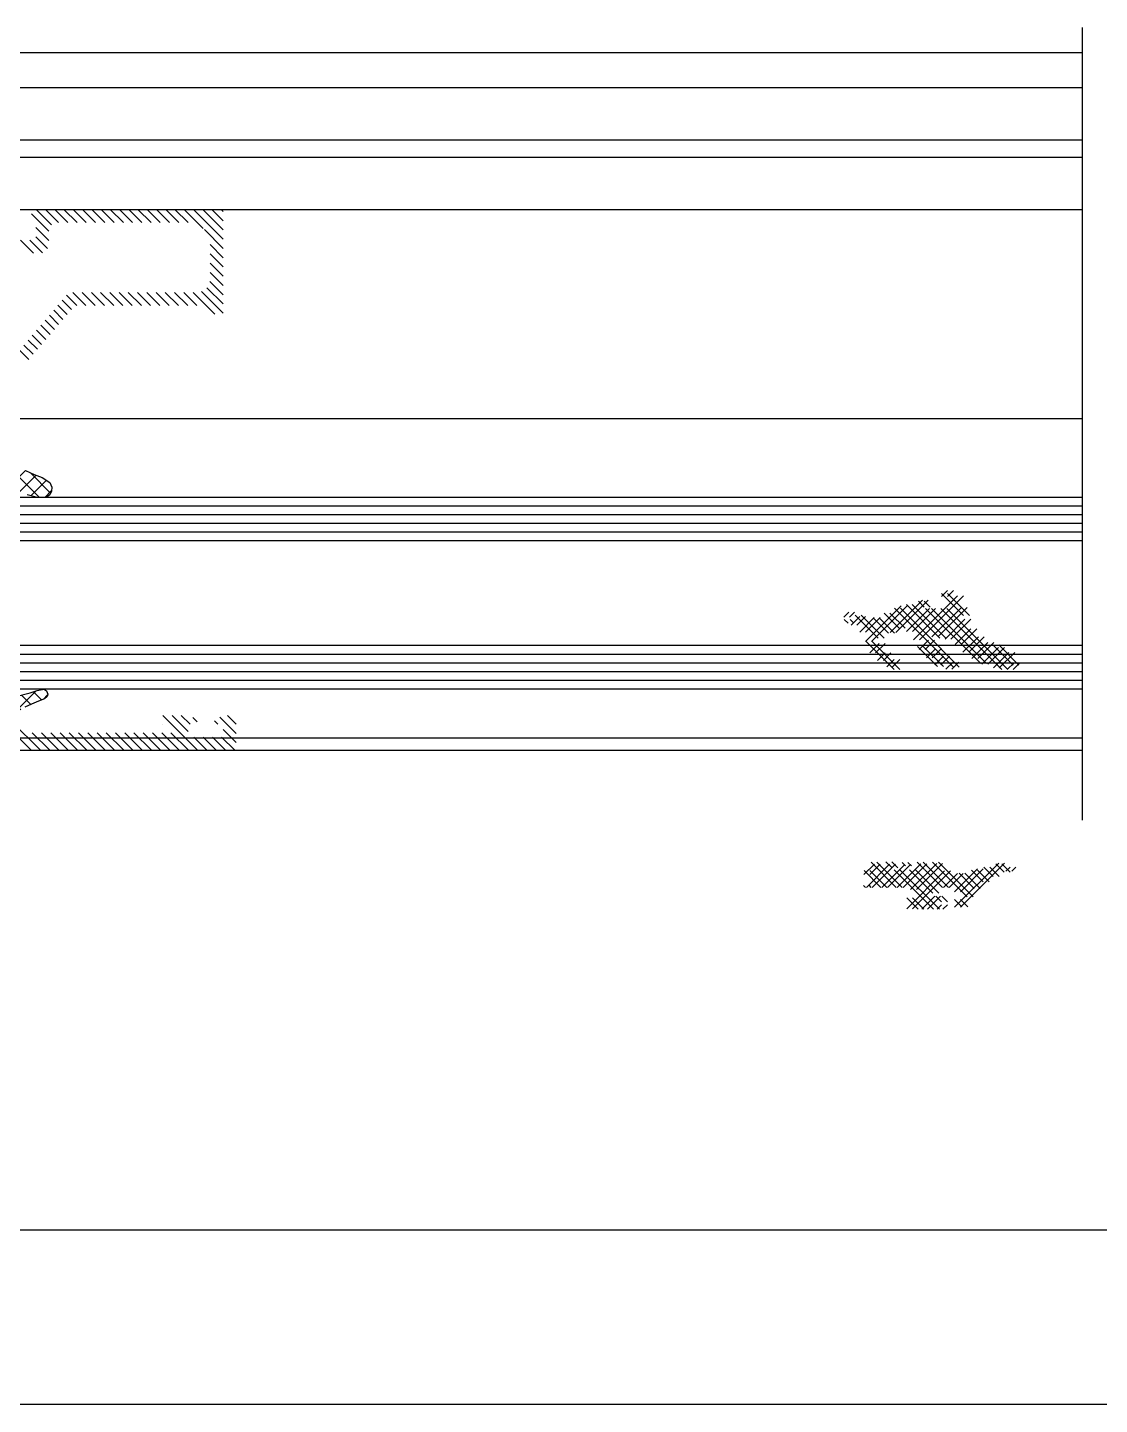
# Model space of a CAD drawing. Extents: x -0.04 to 2.29, y -0.5 to 2.03.
# Drawn here: x 1.0671 to 1.19, y 0.609 to 0.7669 of the extents above; entities that cross this region are included whole.
import ezdxf

# ---------------------------------------------------------------- set-up
doc = ezdxf.new("R2010")
doc.units = 0
doc.header["$LTSCALE"] = 0.1
doc.linetypes.add('AUSGEZOGEN', pattern=[0])
doc.linetypes.add('USM-STRPUKLEIN', pattern=[0])
doc.layers.get('0').update_dxf_attribs({"linetype": 'AUSGEZOGEN'})
for name, color, linetype in [('AUSSEN25', 3, 'AUSGEZOGEN'), ('AUSSEN35', 2, 'AUSGEZOGEN'), ('AUSSEN50', 1, 'AUSGEZOGEN'), ('SCHRAFF', 4, 'AUSGEZOGEN'), ('USM-SPKLEIN25', 3, 'USM-STRPUKLEIN')]:
    doc.layers.add(name, color=color, linetype=linetype)

# ---------------------------------------------------------------- blocks, each defined once
blk = doc.blocks.new('*X')
at = {"color": 0}
for p, q in [((1.3005, 0.74259), (1.30391, 0.746)), ((1.3005, 0.74365), (1.30285, 0.746)), ((1.3005, 0.74471), (1.30179, 0.746)), ((1.3005, 0.74577), (1.30073, 0.746)), ((1.30281, 0.74384), (1.30497, 0.746)), ((1.30453, 0.7445), (1.30603, 0.746)), ((1.30559, 0.7445), (1.30709, 0.746)), ((1.30665, 0.7445), (1.30815, 0.746)), ((1.30771, 0.7445), (1.30921, 0.746)), ((1.30877, 0.7445), (1.31027, 0.746)), ((1.30983, 0.7445), (1.31133, 0.746)), ((1.31089, 0.7445), (1.31239, 0.746)), ((1.31195, 0.7445), (1.31345, 0.746)), ((1.31301, 0.7445), (1.31451, 0.746)), ((1.31407, 0.7445), (1.31557, 0.746)), ((1.31514, 0.7445), (1.31664, 0.746)), ((1.3162, 0.7445), (1.3177, 0.746)), ((1.31726, 0.7445), (1.31876, 0.746)), ((1.31832, 0.7445), (1.31982, 0.746)), ((1.31938, 0.7445), (1.32088, 0.746)), ((1.32018, 0.74424), (1.32194, 0.746)), ((1.3205, 0.7435), (1.3225, 0.7455)), ((1.3005, 0.74153), (1.30266, 0.74369)), ((1.3205, 0.74244), (1.322, 0.74394)), ((1.3005, 0.74047), (1.302, 0.74197)), ((1.32063, 0.74151), (1.322, 0.74288)), ((1.32122, 0.74104), (1.32268, 0.7425)), ((1.32224, 0.741), (1.32374, 0.7425)), ((1.3005, 0.73941), (1.302, 0.74091)), ((1.3005, 0.73835), (1.302, 0.73985)), ((1.3005, 0.73729), (1.302, 0.73879)), ((1.3005, 0.73623), (1.30202, 0.73775)), ((1.3005, 0.73517), (1.30236, 0.73703)), ((1.3005, 0.73411), (1.30298, 0.73659)), ((1.30145, 0.734), (1.30395, 0.7365)), ((1.30351, 0.735), (1.30501, 0.7365)), ((1.30457, 0.735), (1.30607, 0.7365)), ((1.30564, 0.735), (1.30714, 0.7365)), ((1.3067, 0.735), (1.3082, 0.7365)), ((1.30776, 0.735), (1.30926, 0.7365)), ((1.30882, 0.735), (1.31032, 0.7365)), ((1.30988, 0.735), (1.31138, 0.7365)), ((1.31094, 0.735), (1.31244, 0.7365)), ((1.312, 0.735), (1.3135, 0.7365)), ((1.31306, 0.735), (1.31456, 0.7365)), ((1.31412, 0.735), (1.31562, 0.7365)), ((1.31518, 0.735), (1.31668, 0.7365)), ((1.31624, 0.735), (1.31774, 0.7365)), ((1.3173, 0.735), (1.31847, 0.73617)), ((1.3179, 0.73454), (1.31896, 0.7356)), ((1.31839, 0.73396), (1.31945, 0.73503)), ((1.31888, 0.73339), (1.31994, 0.73446)), ((1.31937, 0.73282), (1.32043, 0.73389)), ((1.31986, 0.73225), (1.32092, 0.73331)), ((1.32035, 0.73168), (1.32141, 0.73274)), ((1.32084, 0.73111), (1.3219, 0.73217)), ((1.32133, 0.73054), (1.32239, 0.7316)), ((1.32181, 0.72997), (1.32288, 0.73103)), ((1.3223, 0.7294), (1.32337, 0.73046)), ((1.32279, 0.72882), (1.32386, 0.72989)), ((0.67098, 0.6975), (0.6747, 0.70122)), ((0.67368, 0.69666), (0.67873, 0.70171)), ((0.6749, 0.70042), (0.67423, 0.70109)), ((0.67689, 0.70164), (0.67758, 0.70233)), ((0.67942, 0.69944), (0.67689, 0.70197)), ((0.66567, 0.69926), (0.66625, 0.69984)), ((0.66652, 0.69834), (0.66751, 0.69933)), ((0.66962, 0.69687), (0.66699, 0.69949)), ((0.66818, 0.69646), (0.67227, 0.70055)), ((0.67203, 0.69799), (0.67029, 0.69972)), ((0.6762, 0.69558), (0.6715, 0.70029)), ((0.67671, 0.69684), (0.67285, 0.70071)), ((0.67287, 0.69762), (0.67552, 0.70027)), ((0.68138, 0.69394), (0.67506, 0.70027)), ((0.67579, 0.69701), (0.67917, 0.70038)), ((0.68382, 0.69327), (0.67682, 0.70027)), ((0.66616, 0.69856), (0.66572, 0.699)), ((0.6675, 0.69755), (0.66916, 0.69922)), ((0.67082, 0.69743), (0.66906, 0.69919)), ((0.67729, 0.69674), (0.67957, 0.69902)), ((0.67845, 0.69613), (0.68026, 0.69794)), ((0.67145, 0.69327), (0.66817, 0.69655)), ((0.66865, 0.69516), (0.66975, 0.69626)), ((0.67433, 0.69555), (0.67541, 0.69662)), ((0.67934, 0.69525), (0.68111, 0.69702)), ((0.68038, 0.69452), (0.6822, 0.69634)), ((0.66955, 0.69429), (0.67042, 0.69517)), ((0.67643, 0.69359), (0.67412, 0.6959)), ((0.67516, 0.6946), (0.67618, 0.69562)), ((0.67612, 0.6938), (0.67712, 0.6948)), ((0.67824, 0.69354), (0.67622, 0.69556)), ((0.68152, 0.69389), (0.68343, 0.6958)), ((0.6851, 0.69376), (0.68278, 0.69608)), ((0.68284, 0.69345), (0.68462, 0.69522)), ((0.6706, 0.69358), (0.67144, 0.69442)), ((0.67738, 0.69329), (0.67821, 0.69412)), ((0.68443, 0.69327), (0.6852, 0.69404)), ((1.299, 0.687), (1.3, 0.688)), ((1.299, 0.68594), (1.30087, 0.68781)), ((1.30112, 0.687), (1.3015, 0.68738)), ((1.30343, 0.684), (1.30743, 0.688)), ((1.3035, 0.68726), (1.30399, 0.68774)), ((1.3043, 0.687), (1.3053, 0.688)), ((1.3045, 0.68614), (1.30636, 0.688)), ((1.30749, 0.687), (1.3075, 0.68701)), ((1.32146, 0.684), (1.32477, 0.68731)), ((1.32252, 0.684), (1.32552, 0.687)), ((1.299, 0.68488), (1.3005, 0.68638)), ((1.29918, 0.684), (1.30068, 0.6855)), ((1.30024, 0.684), (1.30174, 0.6855)), ((1.3013, 0.684), (1.3028, 0.6855)), ((1.30236, 0.684), (1.30386, 0.6855)), ((1.30449, 0.684), (1.3065, 0.68601)), ((1.30555, 0.684), (1.30755, 0.686)), ((1.30661, 0.684), (1.30861, 0.686)), ((1.30767, 0.684), (1.30967, 0.686)), ((1.30873, 0.684), (1.31073, 0.686)), ((1.30979, 0.684), (1.31179, 0.686)), ((1.31085, 0.684), (1.31285, 0.686)), ((1.31191, 0.684), (1.31391, 0.686)), ((1.31297, 0.684), (1.31497, 0.686)), ((1.31403, 0.684), (1.31603, 0.686)), ((1.31509, 0.684), (1.31709, 0.686)), ((1.31615, 0.684), (1.31815, 0.686)), ((1.31721, 0.684), (1.31921, 0.686)), ((1.31827, 0.684), (1.32027, 0.686)), ((1.31934, 0.684), (1.32134, 0.686)), ((1.3204, 0.684), (1.3224, 0.686)), ((0.66798, 0.66975), (0.66918, 0.67095)), ((0.66827, 0.66827), (0.67093, 0.67093)), ((0.6717, 0.66827), (0.6688, 0.67117)), ((0.67121, 0.67053), (0.67051, 0.67122)), ((0.6718, 0.66827), (0.67452, 0.67098)), ((0.67276, 0.67075), (0.67237, 0.67113)), ((0.67334, 0.66804), (0.67633, 0.67102)), ((0.67491, 0.67036), (0.6741, 0.67118)), ((0.67984, 0.6672), (0.67586, 0.67118)), ((0.67839, 0.66601), (0.68345, 0.67107)), ((0.68407, 0.67004), (0.68313, 0.67098)), ((0.66993, 0.66827), (0.668, 0.6702)), ((0.67003, 0.66827), (0.67267, 0.6709)), ((0.67597, 0.66577), (0.67145, 0.67028)), ((0.67289, 0.66582), (0.67724, 0.67017)), ((0.67589, 0.66762), (0.67322, 0.67029)), ((0.677, 0.66827), (0.67494, 0.67033)), ((0.67711, 0.66827), (0.67871, 0.66987)), ((0.67839, 0.66778), (0.68101, 0.6704)), ((0.68064, 0.66817), (0.6789, 0.6699)), ((0.68167, 0.66891), (0.68033, 0.67024)), ((0.68282, 0.66952), (0.68175, 0.6706)), ((0.68427, 0.67013), (0.68475, 0.67061)), ((0.66816, 0.66827), (0.66794, 0.66849)), ((0.6742, 0.66577), (0.67289, 0.66708)), ((0.67461, 0.66577), (0.67611, 0.66727)), ((0.67689, 0.66662), (0.67624, 0.66727)), ((0.67637, 0.66577), (0.67689, 0.66628)), ((0.67923, 0.66604), (0.67839, 0.66688))]:
    blk.add_line(p, q, dxfattribs=at)

msp = doc.modelspace()

# ---------------------------------------------------------------- linework, layer by layer
at = {"layer": 'AUSSEN25', "color": 0}
for p, q in [((0.9875, 0.764), (1.188, 0.764)), ((0.9875, 0.76), (1.188, 0.76)), ((0.99772, 0.754), (1.188, 0.754)), ((0.99772, 0.752), (1.188, 0.752)), ((1.06279, 0.746), (1.188, 0.746)), ((1.06433, 0.72204), (1.188, 0.72204)), ((1.188, 0.712), (1.046, 0.712)), ((1.188, 0.711), (1.046, 0.711)), ((1.188, 0.71), (1.046, 0.71)), ((1.188, 0.709), (1.046, 0.709)), ((1.188, 0.695), (1.046, 0.695)), ((1.188, 0.694), (1.046, 0.694)), ((1.188, 0.693), (1.046, 0.693)), ((1.188, 0.692), (1.046, 0.692)), ((1.06499, 0.68543), (1.188, 0.68543)), ((1.06411, 0.684), (1.188, 0.684))]:
    msp.add_line(p, q, dxfattribs=at)
at = {"layer": 'AUSSEN35', "color": 0}
for points in [[(1.06681, 0.71608), (1.06783, 0.71561), (1.06874, 0.71526), (1.06962, 0.71471), (1.06986, 0.71415), (1.06981, 0.71371), (1.0696, 0.71327), (1.06921, 0.713), (1.06821, 0.713), (1.06702, 0.71329)], [(1.06573, 0.69016), (1.06736, 0.6906), (1.06818, 0.69084), (1.06895, 0.691), (1.06922, 0.69081), (1.06939, 0.69044), (1.06933, 0.69017), (1.06901, 0.68991), (1.06832, 0.68962), (1.0675, 0.68929), (1.06677, 0.68895)]]:
    msp.add_lwpolyline(points, dxfattribs=at)
at = {"layer": 'AUSSEN50', "color": 0}
for p, q in [((1.188, 0.713), (1.046, 0.713)), ((1.188, 0.708), (1.046, 0.708)), ((1.188, 0.696), (1.046, 0.696)), ((1.188, 0.691), (1.046, 0.691)), ((1.42, 0.629), (0.96, 0.629)), ((1.42, 0.609), (0.96, 0.609))]:
    msp.add_line(p, q, dxfattribs=at)
at = {"layer": 'USM-SPKLEIN25', "color": 0}
msp.add_line((1.188, 0.76686), (1.188, 0.67598), dxfattribs=at)

# ---------------------------------------------------------------- block references
at = {"layer": 'SCHRAFF', "color": 0}
for p in [(0.38461, 0.01973), (0.38461, 0.01973), (0.495, 0), (0.495, 0), (0.495, 0), (0.495, 0), (0.495, 0), (0.49567, 0)]:
    msp.add_blockref('*X', p, dxfattribs=at)
at = {"layer": 'SCHRAFF', "color": 0, "xscale": -1}
msp.add_blockref('*X', (2.39, 0), dxfattribs=at)
msp.add_blockref('*X', (2.39, 0), dxfattribs=at)

doc.saveas('drawing.dxf')
